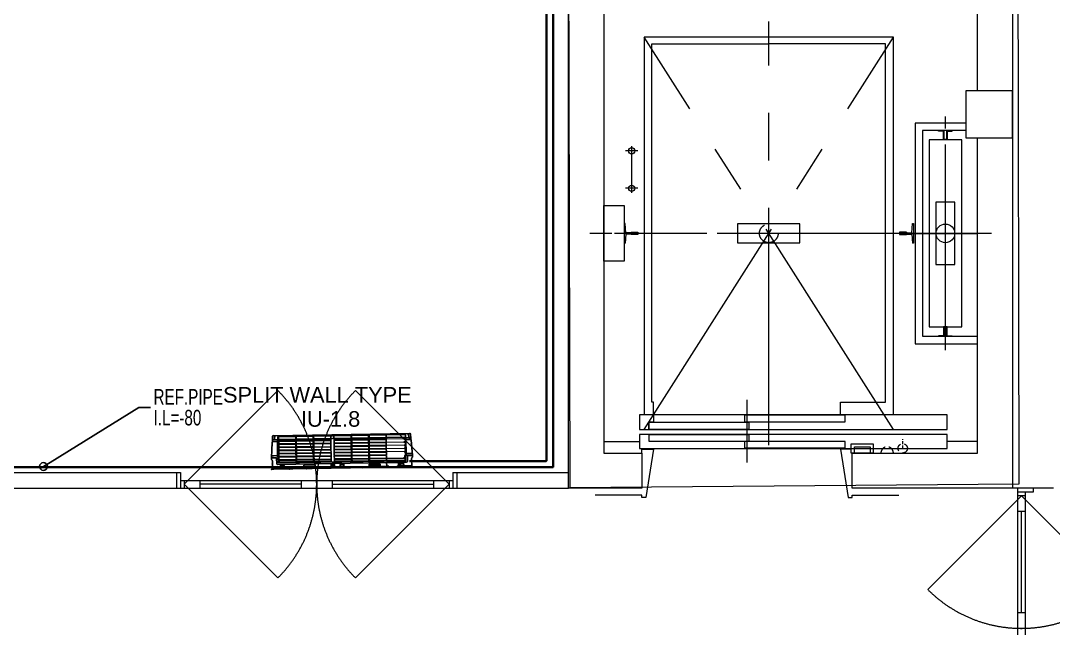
# Model space of a CAD drawing. Header units: millimetres. Extents: x -160614 to 59925, y -157025 to 0.
# Drawn here: x -103940 to -97309, y -104843 to -100942 of the extents above; entities that cross this region are included whole.
import ezdxf
from ezdxf import colors
from ezdxf.entities.mleader import LeaderData, LeaderLine
from ezdxf.math import Vec2, Vec3

# ---------------------------------------------------------------- set-up
doc = ezdxf.new("R2010")
doc.units = ezdxf.units.MM
doc.header["$LTSCALE"] = 8
for name, pattern in [('CENTERX2', [101.6, 63.5, -12.7, 12.7, -12.7]), ('DASHED', [19.05, 12.7, -6.35]), ('DASHED2', [9.525, 6.35, -3.175])]:
    doc.linetypes.add(name, pattern=pattern)
doc.layers.get('0').update_dxf_attribs({"color": 9, "lineweight": 5})
for name, color, linetype, lineweight in [('72_EGR_EQP_TAG', 9, 'Continuous', 5), ('Aluminum', 9, 'Continuous', 5), ('Axis', 9, 'CENTERX2', 5), ('C-HYDR-CTCH', 9, 'Continuous', 5), ('Cabin', 9, 'Continuous', 5), ('Notes', 9, 'Continuous', 5), ('Structure', 9, 'Continuous', 5), ('Tech', 9, 'DASHED2', 5), ('Walls', 9, 'Continuous', 5)]:
    doc.layers.add(name, color=color, linetype=linetype, lineweight=lineweight)
for name, color, linetype in [('A-Wall-cmu-patt', 9, 'Continuous'), ('DVM_INDOOR', 9, 'Continuous'), ('DVM_UNIT_BP', 9, 'Continuous'), ('DVM_UNIT_DP', 9, 'Continuous'), ('DVM_UNIT_LP', 9, 'Continuous'), ('M-TEXT-RP', 7, 'Continuous'), ('REF', 42, 'Continuous')]:
    doc.layers.add(name, color=color, linetype=linetype)
doc.layers.get('0').off()
doc.layers.get('0').freeze()
doc.styles.add('ARIAL', font='arial.ttf')
doc.styles.add('LEROY100', font='arial.ttf', dxfattribs={"width": 0.7})

# ---------------------------------------------------------------- blocks, each defined once
blk = doc.blocks.new('T127-1_B')
at = {"layer": 'Cabin'}
for p, q in [((44.5, 8), (44.5, 4)), ((44.5, 4), (78, 4)), ((78, 4), (82, 63.5)), ((44.5, -8), (44.5, -4)), ((44.5, -4), (78, -4)), ((78, -4), (82, -63.5))]:
    blk.add_line(p, q, dxfattribs=at)
at = {"layer": 'Cabin', "ltscale": 5}
for points in [[(44.5, 8), (0, 8), (0, -8), (44.5, -8)], [(82, 63.5), (89, 63.5), (89, -63.5), (82, -63.5)]]:
    blk.add_lwpolyline(points, dxfattribs=at)
blk = doc.blocks.new('T127-1_B__1680')
at = {"layer": 'Axis'}
blk.add_line((-990, 0), (990, 0), dxfattribs=at)
at = {"layer": 'Notes', "xscale": -1}
blk.add_blockref('T127-1_B', (-840, 0), dxfattribs=at)
at = {"layer": 'Notes'}
blk.add_blockref('T127-1_B', (840, 0), dxfattribs=at)
blk = doc.blocks.new('JIS5K')
at = {"layer": 'Cabin'}
for p, q in [((60.2, 8), (60.2, 11.2)), ((60.2, -8), (60.2, -11.2))]:
    blk.add_line(p, q, dxfattribs=at)
at = {"layer": 'Cabin', "ltscale": 5}
for points in [[(57, 11.2), (0, 11.2), (0, -11.2), (57, -11.2)], [(60.2, 8), (3.2, 8), (3.2, -8), (60.2, -8)], [(57, 11.2), (57, 43.5), (60.2, 43.5), (60.2, 11.2)], [(57, -11.2), (57, -43.5), (60.2, -43.5), (60.2, -11.2)]]:
    blk.add_lwpolyline(points, dxfattribs=at)
blk = doc.blocks.new('JIS5K__1200')
at = {"layer": 'Axis'}
blk.add_line((-750, 0), (750, 0), dxfattribs=at)
at = {"layer": 'Notes', "xscale": -1}
blk.add_blockref('JIS5K', (-600, 0), dxfattribs=at)
at = {"layer": 'Notes'}
blk.add_blockref('JIS5K', (600, 0), dxfattribs=at)
blk = doc.blocks.new('对重支撑1')
at = {"layer": 'Cabin'}
blk.add_lwpolyline([(1060, 178), (929, 178), (929, -178), (1060, -178)], close=True, dxfattribs=at).dxf.unprotected_set("ltscale", 0)
blk = doc.blocks.new('井道平面图轿厢1轿厢地坎')
at = {"layer": 'Axis', "ltscale": 0.864}
blk.add_lwpolyline([(0, 96), (0, -192)], dxfattribs=at)
at = {"layer": 'Cabin', "ltscale": 5}
for points in [[(690, 0), (690, -96), (-1285, -96), (-1285, 0)], [(15, -3), (15, -46), (-630, -46), (-630, -3)], [(630, -50), (630, -93), (-15, -93), (-15, -50)]]:
    blk.add_lwpolyline(points, close=True, dxfattribs=at)
at = {"layer": 'Cabin'}
for points in [[(600, 0), (600, -48)], [(600, -48), (633, -48)], [(633, -48), (633, -96)]]:
    blk.add_lwpolyline(points, dxfattribs=at)
blk = doc.blocks.new('层门地坎1')
at = {"layer": 'Axis', "ltscale": 0.81}
blk.add_lwpolyline([(0, 90), (0, -180)], dxfattribs=at)
at = {"layer": 'Cabin', "ltscale": 5}
for points in [[(690, 0), (690, -90), (-1285, -90), (-1285, 0)], [(15, -47), (15, -87), (-630, -87), (-630, -47)], [(630, -3), (630, -43), (-15, -43), (-15, -3)]]:
    blk.add_lwpolyline(points, close=True, dxfattribs=at)
blk = doc.blocks.new('A$C47696aed')
at = {"layer": 'C-HYDR-CTCH', "color": 4, "flags": 128}
blk.add_lwpolyline([(47917, 15580.9), (47924.5, 12156.1), (50810.8, 12180), (50803.3, 15604.8), (47917, 15580.9)], dxfattribs=at)
blk = doc.blocks.new('GF1')
at = {"layer": 'Aluminum', "color": 9, "linetype": 'DASHED', "ltscale": 300}
for p, q in [((-102889.4, -103917.6), (-102288.3, -103316.6)), ((-101189.4, -103917.6), (-101790.4, -103316.6)), ((-102889.4, -103917.6), (-102288.3, -104518.7)), ((-101189.4, -103917.6), (-101790.4, -104518.7)), ((-97514.4, -103992.6), (-98115.4, -104593.7)), ((-97514.4, -103992.6), (-96913.3, -104593.7))]:
    blk.add_line(p, q, dxfattribs=at)
at = {"layer": 'Aluminum', "color": 9}
for p, q in [((-102939.4, -103842.6), (-102914.4, -103842.6)), ((-102914.4, -103842.6), (-102914.4, -103942.6)), ((-102914.4, -103892.6), (-101164.4, -103892.6)), ((-102889.4, -103892.6), (-102889.4, -103942.6)), ((-102789.4, -103892.6), (-102789.4, -103942.6)), ((-102139.4, -103892.6), (-102139.4, -103942.6)), ((-102039.4, -103892.6), (-102039.4, -103942.6)), ((-101939.4, -103892.6), (-101939.4, -103942.6)), ((-101289.4, -103892.6), (-101289.4, -103942.6)), ((-101189.4, -103892.6), (-101189.4, -103942.6)), ((-101164.4, -103842.6), (-101164.4, -103942.6)), ((-101164.4, -103842.6), (-101139.4, -103842.6)), ((-102939.4, -103942.6), (-101139.4, -103942.6)), ((-102139.4, -103917.6), (-102789.4, -103917.6)), ((-101939.4, -103917.6), (-101289.4, -103917.6)), ((-97539.4, -103942.6), (-97539.4, -105742.6)), ((-97439.4, -103967.6), (-97539.4, -103967.6)), ((-97489.4, -103967.6), (-97489.4, -105717.6)), ((-97439.4, -103942.6), (-97439.4, -103967.6)), ((-97489.4, -103992.6), (-97539.4, -103992.6)), ((-97489.4, -104092.6), (-97539.4, -104092.6)), ((-97514.4, -104742.6), (-97514.4, -104092.6)), ((-97489.4, -104742.6), (-97539.4, -104742.6)), ((-97489.4, -104842.6), (-97539.4, -104842.6))]:
    blk.add_line(p, q, dxfattribs=at)
at = {"layer": 'Aluminum', "color": 9, "linetype": 'DASHED', "ltscale": 300}
for centre, start, end in [((-102889.4, -103917.6), 315, 45), ((-101189.4, -103917.6), 135, 225), ((-97514.4, -103992.6), 225, 315)]:
    blk.add_arc(centre, 850, start, end, dxfattribs=at)
at = {"layer": 'Axis', "color": 9}
blk.add_line((-98207.5, -102307.2, 0), (-97797.5, -102307.2, 0), dxfattribs=at)
at = {"layer": 'Axis', "color": 9, "ltscale": 3}
for points in [[(-99136.5, -103667.2), (-99136.5, -100947.2)], [(-98336.5, -103567.2), (-99936.5, -101047.2)], [(-99936.5, -103567.2), (-98336.5, -101047.2)], [(-97706.5, -102307.2), (-100286.5, -102307.2)]]:
    blk.add_lwpolyline(points, dxfattribs=at)
at = {"layer": 'Axis', "color": 9, "ltscale": 0.24}
for points in [[(-99976.5, -101777.2), (-100056.5, -101777.2)], [(-99976.5, -102017.2), (-100056.5, -102017.2)]]:
    blk.add_lwpolyline(points, dxfattribs=at)
at = {"layer": 'Axis', "color": 9, "ltscale": 0.9}
blk.add_lwpolyline([(-100016.5, -102047.2), (-100016.5, -101747.2)], dxfattribs=at)
at = {"layer": 'Axis', "color": 9, "ltscale": 1.5}
blk.add_lwpolyline([(-98886.5, -102307.2), (-99386.5, -102307.2)], dxfattribs=at)
at = {"layer": 'Cabin', "color": 9}
for points in [[(-98336.5, -101047.2), (-99936.5, -101047.2)], [(-99936.5, -101047.2), (-99936.5, -103471.2)], [(-98336.5, -101047.2), (-99936.5, -101047.2)], [(-99936.5, -101047.2), (-99936.5, -103471.2)], [(-98336.5, -103471.2), (-98336.5, -101047.2)], [(-98336.5, -103471.2), (-98336.5, -101047.2)], [(-99886.5, -103391.2), (-99886.5, -101091.2)], [(-99886.5, -101091.2), (-99136.5, -101091.2)], [(-98386.5, -101091.2), (-99136.5, -101091.2)], [(-98386.5, -103391.2), (-98386.5, -101091.2)], [(-98002.5, -102557.2), (-98002.5, -102057.2)], [(-99876.5, -103391.2), (-99886.5, -103391.2)], [(-99876.5, -103471.2), (-99876.5, -103391.2)], [(-98676.5, -103471.2), (-98676.5, -103391.2)], [(-98676.5, -103391.2), (-98386.5, -103391.2)], [(-99936.5, -103471.2), (-99966.5, -103471.2)], [(-99966.5, -103471.2), (-99966.5, -103567.2)], [(-99936.5, -103471.2), (-99966.5, -103471.2)], [(-99966.5, -103471.2), (-99966.5, -103567.2)], [(-97991.5, -103471.2), (-98336.5, -103471.2)], [(-97991.5, -103471.2), (-98336.5, -103471.2)], [(-97991.5, -103567.2), (-97991.5, -103471.2)], [(-97991.5, -103567.2), (-97991.5, -103471.2)], [(-99966.5, -103567.2), (-97991.5, -103567.2)], [(-99966.5, -103567.2), (-97991.5, -103567.2)], [(-100196.5, -103642.2), (-99966.5, -103642.2)], [(-97796.5, -103642.2), (-97991.5, -103642.2)]]:
    blk.add_lwpolyline(points, dxfattribs=at)
at = {"layer": 'Cabin', "color": 9, "ltscale": 5, "elevation": 0}
for points in [[(-97871.5, -101599), (-98196.5, -101599), (-98196.5, -103015.4), (-97796.5, -103015.4)], [(-97871.5, -101647), (-98148.5, -101647), (-98148.5, -102967.4), (-97796.5, -102967.4)]]:
    blk.add_lwpolyline(points, dxfattribs=at)
blk.add_lwpolyline([(-97897.5, -101707.2), (-98107.5, -101707.2), (-98107.5, -102907.2), (-97897.5, -102907.2)], close=True, dxfattribs=at)
at = {"layer": 'Cabin', "color": 9, "elevation": 0}
blk.add_lwpolyline([(-97941.5, -102107.2), (-98063.5, -102107.2), (-98063.5, -102507.2), (-97941.5, -102507.2)], close=True, dxfattribs=at)
at = {"layer": 'Cabin', "color": 9, "ltscale": 50, "elevation": 0}
blk.add_lwpolyline([(-99336.5, -102246.2), (-99336.5, -102368.2), (-98936.5, -102368.2), (-98936.5, -102246.2)], close=True, dxfattribs=at)
at = {"layer": 'Cabin', "color": 9, "elevation": 0}
for points in [[(-99951.5, -103718.2), (-99951.5, -103718.2), (-99951.5, -103693.2), (-99876.5, -103693.2), (-99926.5, -104003.2), (-99951.5, -104003.2), (-99951.5, -103988.2), (-100251.5, -103988.2)], [(-98606.5, -103693.2), (-98676.5, -103693.2), (-98626.5, -104003.2), (-98601.5, -104003.2), (-98601.5, -103988.2), (-98301.5, -103988.2)]]:
    blk.add_lwpolyline(points, dxfattribs=at)
at = {"layer": 'Cabin', "color": 9}
for centre, radius in [((-100016.5, -101777.2, 0), 20), ((-100016.5, -102017.2, 0), 20), ((-98002.5, -102307.2, 0), 60)]:
    blk.add_circle(centre, radius, dxfattribs=at)
at = {"layer": 'Structure', "color": 9}
for points in [[(-97796.5, -101393.2), (-97796.5, -100718.2), (-100196.5, -100718.2), (-100196.5, -103718.2), (-99951.5, -103718.2), (-99951.5, -103943.2), (-100421.5, -103943.2), (-100421.5, -100493.2), (-97571.5, -100493.2), (-97571.5, -103943.2), (-98601.5, -103943.2)], [(-98601.5, -103943.2), (-98601.5, -103718.2), (-97796.5, -103718.2), (-97796.5, -101693.2)]]:
    blk.add_lwpolyline(points, dxfattribs=at)
at = {"layer": 'Structure', "color": 9, "elevation": 0}
blk.add_lwpolyline([(-97871.5, -101693.2), (-97571.5, -101693.2), (-97571.5, -101393.2), (-97871.5, -101393.2)], close=True, dxfattribs=at)
at = {"layer": 'Tech', "color": 9, "ltscale": 0.36}
blk.add_lwpolyline([(-98276.5, -103687.2), (-98276.5, -103627.2)], dxfattribs=at)
at = {"layer": 'Tech', "color": 9, "ltscale": 9, "elevation": 0}
for points in [[(-98606.5, -103658.2), (-98466.5, -103658.2), (-98466.5, -103718.2), (-98606.5, -103718.2)], [(-98586.5, -103678.2), (-98486.5, -103678.2), (-98486.5, -103718.2), (-98586.5, -103718.2)]]:
    blk.add_lwpolyline(points, close=True, dxfattribs=at)
at = {"layer": 'Tech', "color": 9, "ltscale": 0.48}
blk.add_lwpolyline([(-98416.5, -103717.2), (-98336.5, -103717.2)], dxfattribs=at)
at = {"layer": 'Tech', "color": 9, "ltscale": 5}
blk.add_circle((-99136.5, -102307.2, 0), 60, dxfattribs=at)
at = {"layer": 'Tech', "color": 9}
blk.add_circle((-98276.5, -103687.2, 0), 30, dxfattribs=at)
blk.add_arc((-98376.5, -103717.2, 0), 40, 0, 180, dxfattribs=at)
at = {"layer": 'Walls', "color": 9}
for p, q in [((-109179.4, -103842.6), (-102939.4, -103842.6)), ((-102939.4, -103842.6), (-102939.4, -103942.6)), ((-101139.4, -103842.6), (-100421.5, -103842.6, 0)), ((-101139.4, -103842.6), (-101139.4, -103942.6)), ((-128624.4, -103942.6), (-102939.4, -103942.6)), ((-101139.4, -103942.6), (-100421.5, -103942.6, 0)), ((-97309.4, -103942.6), (-97571.5, -103942.6, 0))]:
    blk.add_line(p, q, dxfattribs=at)
at = {"layer": 'Notes', "color": 9, "xscale": -1, "rotation": 270.0000015352345}
blk.add_blockref('JIS5K__1200', (-98002.5, -102307.2, 0), dxfattribs=at)
at = {"layer": 'Notes', "color": 9, "yscale": -1, "rotation": 180}
for name in ['对重支撑1', 'T127-1_B__1680']:
    blk.add_blockref(name, (-99136.5, -102307.2, 0), dxfattribs=at)
at = {"layer": 'Notes', "color": 9, "xscale": -1}
for name, p in [('井道平面图轿厢1轿厢地坎', (-99276.5, -103471.2, 0)), ('层门地坎1', (-99276.5, -103597.2, 0))]:
    blk.add_blockref(name, p, dxfattribs=at)
at = {"layer": 'Structure', "color": 9}
blk.add_blockref('A$C47696aed', (-148338.7, -116094.9, 0), dxfattribs=at)
blk = doc.blocks.new('mmmm')
at = {"layer": 'DVM_INDOOR', "color": 0}
for p, q in [((118.9199, -9.2661), (118.9184, -9.2661)), ((118.9184, -9.2661), (118.9184, -9.938)), ((118.9199, -9.2661), (118.9254, -9.266)), ((118.9258, -9.2739), (118.9256, -9.2679)), ((118.9258, -9.2739), (118.9258, -9.6742)), ((118.9464, -9.9264), (118.9464, -9.2895)), ((118.9527, -9.283), (118.9809, -9.2825)), ((118.9554, -9.2944), (118.9554, -10.0365)), ((118.9564, -9.2934), (118.9844, -9.2931)), ((118.9589, -9.3963), (118.9589, -9.2975)), ((118.9596, -9.2968), (118.9695, -9.2969)), ((118.9698, -9.2975), (118.9701, -9.3962)), ((118.9724, -9.3963), (118.9724, -9.2975)), ((118.9731, -9.2968), (118.9889, -9.2969)), ((118.976, -9.253), (118.9859, -9.2529)), ((118.9859, -9.2529), (118.9859, -9.2549)), ((118.9859, -9.2549), (118.9879, -9.2548)), ((118.9859, -9.2775), (118.9859, -9.2549)), ((118.9859, -9.2648), (118.9879, -9.2648)), ((118.9879, -9.2529), (119.0741, -9.259)), ((118.9879, -9.2548), (118.9879, -9.2529)), ((118.9879, -9.2548), (118.9879, -9.2648)), ((118.9879, -9.2891), (119.09, -9.2892)), ((118.9892, -9.2891), (118.9895, -9.3961)), ((118.9893, -9.2923), (118.9925, -9.2923)), ((118.9919, -9.3963), (118.9919, -9.2975)), ((119.0073, -9.2923), (118.9924, -9.2923)), ((118.9926, -9.2968), (119.0073, -9.2969)), ((118.9979, -9.2891), (118.9979, -9.2551)), ((119.0077, -9.2975), (119.008, -9.3961)), ((119.008, -9.293), (119.0079, -9.2969)), ((119.0083, -9.301), (119.0098, -9.301)), ((119.0102, -9.293), (119.0102, -9.2961)), ((119.0102, -9.3963), (119.0102, -9.2975)), ((119.0255, -9.2923), (119.0107, -9.2923)), ((119.0109, -9.2968), (119.0256, -9.2969)), ((119.026, -9.2975), (119.0263, -9.3962)), ((119.0262, -9.293), (119.0262, -9.2969)), ((119.0265, -9.301), (119.0284, -9.301)), ((119.0287, -9.3963), (119.0287, -9.2975)), ((119.0288, -9.293), (119.0288, -9.2961)), ((119.0293, -9.2969), (119.0439, -9.2969)), ((119.044, -9.2923), (119.0294, -9.2923)), ((119.0445, -9.2975), (119.0446, -9.3962)), ((119.0446, -9.293), (119.0446, -9.2969)), ((119.045, -9.301), (119.0465, -9.301)), ((119.0469, -9.293), (119.0469, -9.2961)), ((119.047, -9.3963), (119.0471, -9.2971)), ((119.0624, -9.2923), (119.0474, -9.2923)), ((119.0476, -9.2968), (119.0621, -9.2968)), ((119.0628, -9.2975), (119.063, -9.3963)), ((119.0631, -9.293), (119.0631, -9.2969)), ((119.0634, -9.301), (119.065, -9.301)), ((119.0653, -9.293), (119.0653, -9.2961)), ((119.0657, -9.2975), (119.0654, -9.3962)), ((119.066, -9.2968), (119.0808, -9.2969)), ((119.0807, -9.2923), (119.0661, -9.2923)), ((119.0795, -9.289), (119.0797, -9.2602)), ((119.0813, -9.3962), (119.0814, -9.2973)), ((119.0814, -9.293), (119.0814, -9.2969)), ((119.0817, -9.301), (119.0833, -9.301)), ((119.0836, -9.2975), (119.0834, -9.2993)), ((119.0838, -9.293), (119.0895, -9.293)), ((119.0838, -9.2961), (119.0838, -9.293)), ((119.0838, -9.2971), (119.0838, -9.2961)), ((119.0895, -9.2961), (119.0838, -9.2961)), ((119.0838, -9.3963), (119.0839, -9.297)), ((119.0843, -9.2968), (119.0886, -9.2968)), ((119.0894, -9.2975), (119.0894, -9.2892)), ((119.0894, -9.2975), (119.0895, -9.3962)), ((119.09, -9.2892), (119.0901, -9.2615)), ((119.0925, -9.2969), (119.1069, -9.2969)), ((119.1145, -9.2751), (119.1107, -9.2751)), ((119.115, -10.0634), (119.1149, -9.2675)), ((118.9589, -9.4983), (118.9589, -9.4003)), ((118.9596, -9.3969), (118.9694, -9.3969)), ((118.9694, -9.3998), (118.9596, -9.3998)), ((118.9701, -9.4005), (118.9701, -9.4982)), ((118.9724, -9.4005), (118.9724, -9.4982)), ((118.9731, -9.3969), (118.9888, -9.3968)), ((118.9888, -9.3997), (118.9731, -9.3998)), ((118.9895, -9.4003), (118.9895, -9.4982)), ((118.9919, -9.4005), (118.9919, -9.4982)), ((118.9926, -9.3969), (119.0073, -9.3968)), ((119.0073, -9.3997), (118.9926, -9.3998)), ((119.008, -9.4003), (119.008, -9.4982)), ((119.0102, -9.4005), (119.0103, -9.4982)), ((119.0109, -9.3969), (119.0256, -9.3968)), ((119.0256, -9.3997), (119.0109, -9.3998)), ((119.0263, -9.4003), (119.0263, -9.4982)), ((119.0287, -9.4005), (119.0287, -9.4982)), ((119.0294, -9.3969), (119.0439, -9.3968)), ((119.0439, -9.3997), (119.0294, -9.3998)), ((119.0446, -9.4983), (119.0446, -9.4003)), ((119.047, -9.4982), (119.047, -9.4005)), ((119.0477, -9.3969), (119.0623, -9.3969)), ((119.0623, -9.3998), (119.0477, -9.3998)), ((119.063, -9.4984), (119.063, -9.4004)), ((119.0654, -9.4005), (119.0654, -9.4982)), ((119.0661, -9.3969), (119.0807, -9.3968)), ((119.0807, -9.3997), (119.0661, -9.3998)), ((119.0814, -9.4003), (119.0813, -9.4983)), ((119.0837, -9.4982), (119.0838, -9.4005)), ((119.0845, -9.3969), (119.0888, -9.3969)), ((119.0888, -9.3998), (119.0845, -9.3998)), ((119.0895, -9.4004), (119.0894, -9.4983)), ((119.093, -9.3969), (119.1074, -9.3968)), ((119.1074, -9.3997), (119.093, -9.3998)), ((118.9589, -9.6014), (118.9589, -9.5025)), ((118.9596, -9.4989), (118.9694, -9.4989)), ((118.9694, -9.5018), (118.9596, -9.5018)), ((118.9701, -9.5025), (118.9701, -9.6015)), ((118.9724, -9.5025), (118.9724, -9.6014)), ((118.9731, -9.4989), (118.9888, -9.4988)), ((118.9888, -9.5017), (118.9731, -9.5018)), ((118.9895, -9.5023), (118.9896, -9.6014)), ((118.9919, -9.5025), (118.9919, -9.6014)), ((118.9926, -9.4989), (119.0073, -9.4988)), ((119.0073, -9.5017), (118.9926, -9.5018)), ((119.008, -9.5023), (119.008, -9.6014)), ((119.0102, -9.5025), (119.0103, -9.6014)), ((119.0109, -9.4989), (119.0256, -9.4988)), ((119.0256, -9.5017), (119.0109, -9.5018)), ((119.0263, -9.5023), (119.0262, -9.6014)), ((119.0287, -9.5025), (119.0288, -9.6014)), ((119.0294, -9.4989), (119.0439, -9.4988)), ((119.0439, -9.5017), (119.0294, -9.5018)), ((119.0447, -9.6014), (119.0446, -9.5023)), ((119.0477, -9.4989), (119.0623, -9.4989)), ((119.0622, -9.5017), (119.0478, -9.5018)), ((119.0629, -9.5023), (119.0629, -9.6013)), ((119.0654, -9.6014), (119.0654, -9.5025)), ((119.0661, -9.4989), (119.0806, -9.4989)), ((119.0806, -9.5017), (119.0661, -9.5018)), ((119.0813, -9.5023), (119.0813, -9.6015)), ((119.0837, -9.5024), (119.0838, -9.6015)), ((119.0844, -9.4988), (119.0887, -9.4988)), ((119.0887, -9.5017), (119.0844, -9.5017)), ((119.0894, -9.5023), (119.0894, -9.6013)), ((119.093, -9.4989), (119.1074, -9.4988)), ((119.1077, -9.5019), (119.093, -9.5018)), ((118.9596, -9.602), (118.9694, -9.602)), ((118.9731, -9.6021), (118.9888, -9.602)), ((118.9926, -9.6021), (119.0073, -9.602)), ((119.011, -9.602), (119.0255, -9.602)), ((119.0295, -9.6021), (119.044, -9.602)), ((119.0478, -9.6021), (119.0623, -9.6021)), ((119.0661, -9.6021), (119.0807, -9.602)), ((119.0845, -9.6021), (119.0887, -9.6021)), ((119.0929, -9.6023), (119.1074, -9.6022)), ((118.9589, -9.6214), (118.9589, -9.7204)), ((118.9596, -9.6208), (118.9694, -9.6208)), ((118.9701, -9.7204), (118.9701, -9.6214)), ((118.9701, -9.7204), (118.9701, -9.6214)), ((118.9724, -9.7204), (118.9724, -9.6215)), ((118.9731, -9.6208), (118.9888, -9.6208)), ((118.9895, -9.7206), (118.9896, -9.6215)), ((118.9919, -9.7204), (118.9919, -9.6215)), ((118.9926, -9.6208), (119.0073, -9.6209)), ((119.008, -9.7205), (119.008, -9.6214)), ((119.0102, -9.7204), (119.0103, -9.6215)), ((119.011, -9.6208), (119.0255, -9.6209)), ((119.0263, -9.7205), (119.0262, -9.6215)), ((119.0288, -9.6214), (119.0287, -9.7204)), ((119.0295, -9.6208), (119.044, -9.6208)), ((119.0447, -9.6214), (119.0446, -9.7205)), ((119.0478, -9.6207), (119.0623, -9.6208)), ((119.0629, -9.7205), (119.0629, -9.6215)), ((119.0654, -9.6214), (119.0654, -9.7203)), ((119.0661, -9.6208), (119.0807, -9.6208)), ((119.0813, -9.7205), (119.0813, -9.6214)), ((119.0837, -9.7204), (119.0838, -9.6214)), ((119.0845, -9.6208), (119.0887, -9.6208)), ((119.0894, -9.7205), (119.0894, -9.6215)), ((119.0929, -9.6206), (119.1074, -9.6206)), ((118.9258, -9.8224), (118.9258, -9.6742)), ((118.9589, -9.7246), (118.9589, -9.8225)), ((118.9694, -9.7211), (118.9596, -9.7211)), ((118.9596, -9.7239), (118.9694, -9.7239)), ((118.9701, -9.8224), (118.9701, -9.7246)), ((118.9701, -9.8224), (118.9701, -9.7246)), ((118.9724, -9.8224), (118.9724, -9.7246)), ((118.9888, -9.7211), (118.9731, -9.7211)), ((118.9731, -9.7239), (118.9888, -9.724)), ((118.9895, -9.8226), (118.9895, -9.7247)), ((118.9919, -9.8224), (118.9919, -9.7246)), ((119.0073, -9.7211), (118.9926, -9.7211)), ((118.9926, -9.7239), (119.0073, -9.724)), ((119.008, -9.8225), (119.008, -9.7246)), ((119.0102, -9.8224), (119.0103, -9.7246)), ((119.0256, -9.7211), (119.0109, -9.7211)), ((119.0109, -9.7239), (119.0256, -9.724)), ((119.0263, -9.8225), (119.0263, -9.7246)), ((119.0287, -9.7246), (119.0287, -9.8224)), ((119.0439, -9.7211), (119.0294, -9.7211)), ((119.0294, -9.7239), (119.0439, -9.724)), ((119.0446, -9.7245), (119.0446, -9.8225)), ((119.047, -9.7246), (119.047, -9.8224)), ((119.0477, -9.7239), (119.0623, -9.7239)), ((119.0622, -9.7211), (119.0478, -9.7211)), ((119.063, -9.7245), (119.063, -9.8224)), ((119.0654, -9.8224), (119.0654, -9.7246)), ((119.0806, -9.7211), (119.0661, -9.721)), ((119.0661, -9.7239), (119.0806, -9.724)), ((119.0814, -9.8225), (119.0813, -9.7245)), ((119.0837, -9.7246), (119.0838, -9.8224)), ((119.0887, -9.7211), (119.0844, -9.7211)), ((119.0844, -9.724), (119.0887, -9.724)), ((119.0895, -9.8224), (119.0894, -9.7246)), ((119.1077, -9.721), (119.093, -9.7211)), ((119.093, -9.7239), (119.1074, -9.724)), ((118.9184, -9.7858), (118.9184, -9.9307)), ((118.9258, -9.8224), (118.9258, -9.9264)), ((118.9589, -9.8266), (118.9589, -9.9253)), ((118.9694, -9.8231), (118.9596, -9.8231)), ((118.9596, -9.8259), (118.9694, -9.8259)), ((118.9698, -9.9253), (118.9701, -9.8266)), ((118.9698, -9.9253), (118.9701, -9.8266)), ((118.9724, -9.8266), (118.9724, -9.9253)), ((118.9888, -9.8231), (118.9731, -9.8231)), ((118.9731, -9.8259), (118.9888, -9.826)), ((118.9893, -9.9251), (118.9895, -9.8267)), ((118.9919, -9.8266), (118.992, -9.9251)), ((119.0073, -9.8231), (118.9926, -9.8231)), ((118.9926, -9.8259), (119.0073, -9.826)), ((119.0078, -9.9252), (119.008, -9.8267)), ((119.0102, -9.8266), (119.0104, -9.9251)), ((119.0256, -9.8231), (119.0109, -9.8231)), ((119.0109, -9.8259), (119.0256, -9.826)), ((119.026, -9.9251), (119.0263, -9.8266)), ((119.0287, -9.8266), (119.0288, -9.9251)), ((119.0439, -9.8232), (119.0294, -9.8231)), ((119.0294, -9.8259), (119.0439, -9.826)), ((119.0445, -9.9251), (119.0446, -9.8266)), ((119.047, -9.8266), (119.0472, -9.9251)), ((119.0623, -9.823), (119.0477, -9.8231)), ((119.0477, -9.8259), (119.0623, -9.8259)), ((119.0628, -9.9252), (119.063, -9.8266)), ((119.0657, -9.9253), (119.0654, -9.8266)), ((119.0807, -9.8232), (119.0661, -9.8231)), ((119.0661, -9.8259), (119.0807, -9.8261)), ((119.0812, -9.9251), (119.0813, -9.8266)), ((119.0839, -9.9251), (119.0838, -9.8265)), ((119.0888, -9.8231), (119.0845, -9.8231)), ((119.0845, -9.8259), (119.0888, -9.826)), ((119.0894, -9.9252), (119.0895, -9.8266)), ((119.1074, -9.8232), (119.093, -9.8231)), ((119.093, -9.8259), (119.1074, -9.826)), ((118.9184, -9.938), (118.9209, -9.9396)), ((118.9199, -9.9389), (118.9199, -10.0614)), ((118.9209, -9.9394), (118.9256, -9.9393)), ((118.9209, -9.9394), (118.9209, -9.9899)), ((118.9256, -9.9393), (118.9256, -9.9264)), ((118.9256, -9.9264), (118.9464, -9.9264)), ((118.9464, -9.9955), (118.9464, -9.9264)), ((118.9589, -10.0333), (118.9589, -9.9253)), ((118.9589, -9.9267), (118.9702, -9.9267)), ((118.9596, -9.926), (118.9695, -9.9259)), ((118.9702, -9.9267), (118.9702, -10.0334)), ((118.9731, -9.9262), (118.9886, -9.9258)), ((118.9927, -9.9258), (119.0075, -9.9258)), ((119.0111, -9.9258), (119.0253, -9.9258)), ((119.0296, -9.9258), (119.0437, -9.9258)), ((119.0478, -9.9258), (119.0621, -9.9258)), ((119.0664, -9.9258), (119.0805, -9.926)), ((119.0846, -9.9258), (119.0887, -9.9258)), ((119.0925, -9.9259), (119.1069, -9.9259)), ((118.9209, -9.9899), (118.9256, -9.99)), ((118.9256, -9.99), (118.9256, -9.9954)), ((118.9256, -9.9954), (118.9464, -9.9955)), ((118.9258, -10.0638), (118.9258, -9.9954)), ((118.9464, -9.9955), (118.9464, -10.0413)), ((118.9702, -10.0341), (118.9701, -10.0295)), ((118.9705, -10.0254), (118.9722, -10.0254)), ((119.0083, -10.0297), (119.0098, -10.0297)), ((119.0265, -10.0297), (119.0284, -10.0297)), ((119.045, -10.0297), (119.0465, -10.0297)), ((119.0634, -10.0297), (119.065, -10.0297)), ((119.0817, -10.0297), (119.0833, -10.0297)), ((118.9184, -10.0667), (118.9184, -10.0642)), ((118.9209, -10.0704), (118.9192, -10.0688)), ((118.9212, -10.0704), (118.9212, -10.0729)), ((118.9527, -10.0478), (118.9809, -10.0483)), ((118.9564, -10.0375), (118.9844, -10.0377)), ((118.9596, -10.034), (118.9695, -10.0341)), ((118.9695, -10.0341), (118.9731, -10.0341)), ((118.9724, -10.0341), (118.9724, -10.0303)), ((118.9731, -10.0341), (118.9844, -10.0342)), ((118.976, -10.0778), (118.9859, -10.0779)), ((118.9859, -10.0533), (118.9859, -10.0765)), ((118.9859, -10.076), (118.9879, -10.076)), ((118.9859, -10.0779), (118.9859, -10.076)), ((118.9879, -10.0418), (119.09, -10.0416)), ((118.9879, -10.0533), (118.9879, -10.0418)), ((118.9879, -10.076), (118.9879, -10.0533)), ((118.9879, -10.0779), (119.0741, -10.0719)), ((118.9879, -10.076), (118.9879, -10.0779)), ((118.9893, -10.0384), (118.9925, -10.0384)), ((119.0073, -10.0384), (118.9924, -10.0384)), ((118.9979, -10.0418), (118.9979, -10.0758)), ((119.0073, -10.0385), (119.0109, -10.0385)), ((119.008, -10.0377), (119.0079, -10.0339)), ((119.0102, -10.0377), (119.0102, -10.0347)), ((119.0255, -10.0384), (119.0107, -10.0384)), ((119.0262, -10.0377), (119.0262, -10.0339)), ((119.0288, -10.0377), (119.0288, -10.0347)), ((119.044, -10.0384), (119.0294, -10.0384)), ((119.0446, -10.0377), (119.0446, -10.0339)), ((119.0469, -10.0377), (119.0469, -10.0347)), ((119.0624, -10.0384), (119.0474, -10.0384)), ((119.0631, -10.0377), (119.0631, -10.0339)), ((119.0653, -10.0377), (119.0653, -10.0347)), ((119.0807, -10.0384), (119.0661, -10.0384)), ((119.0795, -10.0418), (119.0795, -10.0667)), ((119.0795, -10.0626), (119.0896, -10.062)), ((119.0795, -10.0667), (119.0797, -10.0707)), ((119.0814, -10.0377), (119.0814, -10.0339)), ((119.0836, -10.0377), (119.0836, -10.0347)), ((119.0896, -10.062), (119.09, -10.0596)), ((119.09, -10.0416), (119.09, -10.0596)), ((119.09, -10.0596), (119.0972, -10.0587)), ((119.1107, -10.0558), (119.1145, -10.0557))]:
    blk.add_line(p, q, dxfattribs=at)
at = {"layer": 'DVM_INDOOR', "color": 0, "lineweight": 0}
for p, q in [((119.0091, -10.0297), (119.0091, -9.9253)), ((119.0275, -10.0297), (119.0275, -9.9253)), ((119.0458, -10.0297), (119.0458, -9.9253)), ((119.0642, -10.0297), (119.0642, -9.9253)), ((119.0825, -10.0297), (119.0825, -9.9253))]:
    blk.add_line(p, q, dxfattribs=at)
at = {"layer": 'DVM_INDOOR', "color": 0}
for points in [[(118.9199, -9.2661), (118.9199, -9.2579), (118.9672, -9.2579, 0.126177), (118.972, -9.2567, 0.12288), (118.9756, -9.2534, -0.148162), (118.976, -9.253, 0.963175)], [(119.0922, -9.2933), (119.0922, -10.0375, 0.416565), (119.0933, -10.0386), (119.107, -10.0386, 0.414175), (119.1081, -10.0375), (119.1081, -9.2933, 0.414221), (119.107, -9.2923), (119.0933, -9.2923, 0.410074), (119.0922, -9.2933, 0.410074)], [(118.9301, -9.3246), (118.9301, -9.3064, -0.402614), (118.9312, -9.3052), (118.9397, -9.3052, -0.444927), (118.9409, -9.3064), (118.9409, -9.3246, -0.414234), (118.9397, -9.3257), (118.9312, -9.3257, -0.442551), (118.9301, -9.3246)], [(118.9301, -9.6205), (118.9301, -9.6023, -0.402614), (118.9312, -9.6012), (118.9397, -9.6012, -0.444927), (118.9409, -9.6023), (118.9409, -9.6205, -0.414234), (118.9397, -9.6217), (118.9312, -9.6217, -0.442551), (118.9301, -9.6205)], [(118.9299, -9.6744), (118.9299, -9.6565, -0.414214), (118.9314, -9.6549), (118.9393, -9.6549, -0.414209), (118.9409, -9.6565), (118.9409, -9.6744, -0.414214), (118.9393, -9.6759), (118.9314, -9.6759, -0.414219), (118.9299, -9.6744, 0.000008)], [(118.9303, -10.0245), (118.9303, -10.0063, -0.402614), (118.9314, -10.0052), (118.9399, -10.0052, -0.444927), (118.9411, -10.0063), (118.9411, -10.0245, -0.414234), (118.9399, -10.0257), (118.9314, -10.0257, -0.442551), (118.9303, -10.0245)], [(118.9199, -10.0694), (118.9199, -10.0729), (118.9672, -10.0729, -0.126177), (118.972, -10.0741, -0.12288), (118.9756, -10.0775, 0.141469), (118.976, -10.0778)]]:
    blk.add_lwpolyline(points, format="xyb", dxfattribs=at)
for points in [[(118.9394, -9.4424), (118.9279, -9.4424), (118.9279, -9.5084), (118.9394, -9.5084), (118.9394, -9.4424)], [(118.9294, -9.8234), (118.9384, -9.8234), (118.9384, -9.8875), (118.9288, -9.8875), (118.9288, -9.8234), (118.9294, -9.8234)]]:
    blk.add_lwpolyline(points, dxfattribs=at)
for centre, radius, start, end in [((118.9205, -9.2649), 0.00455, 45.59205, 97.46145), ((118.9171, -9.2669), 0.00836, 6.85633, 39.80321), ((118.9129, -9.2679), 0.0127, 359.96927, 8.99066), ((118.9529, -9.2895), 0.0065, 91, 180), ((118.9564, -9.2944), 0.001, 90.49827, 180.00009), ((118.9596, -9.2975), 0.00069, 89.15047, 180.34971), ((118.9691, -9.2976), 0.00071, 0.77833, 60.09159), ((118.9731, -9.2975), 0.00069, 89.15047, 180.34971), ((118.9809, -9.2775), 0.005, 270.99969, 0.00031), ((118.9843, -9.2916), 0.00153, 270.93614, 8.40752), ((118.9879, -9.2911), 0.00202, 90.26104, 186.51272), ((118.9885, -9.2975), 0.00071, 0.77833, 60.09159), ((118.9926, -9.2975), 0.00069, 89.15047, 180.34971), ((119.0073, -9.293), 0.00069, 359.1823, 89.62773), ((119.007, -9.2975), 0.00071, 0.77833, 60.09159), ((119.0427, -9.2948), 0.0348, 183.3813, 187.21014), ((119.005, -9.3001), 0.0033, 358.4879, 15.94364), ((119.0335, -9.3), 0.0253, 180.29323, 182.23602), ((119.0203, -9.3008), 0.0105, 171.69698, 181.07173), ((118.9994, -9.2969), 0.0108, 347.00403, 4.18984), ((119.0109, -9.293), 0.000701, 103.05285, 180.04383), ((119.0109, -9.2975), 0.00069, 89.15047, 180.34971), ((119.0255, -9.293), 0.00069, 359.1823, 89.62773), ((119.0253, -9.2975), 0.00071, 0.77833, 60.09159), ((119.0252, -9.2975), 0.00071, 0.77833, 60.09159), ((119.061, -9.2948), 0.0348, 183.3813, 187.21014), ((119.0232, -9.3001), 0.0033, 358.4879, 15.94364), ((119.0518, -9.3), 0.0253, 180.29323, 182.23602), ((119.0389, -9.3008), 0.0105, 171.69698, 181.07173), ((119.018, -9.2969), 0.0108, 347.00403, 4.18984), ((119.0295, -9.293), 0.000701, 103.05285, 180.04383), ((119.0295, -9.2975), 0.00069, 89.15047, 180.34971), ((119.0439, -9.2975), 0.000596, 357.85071, 94.90455), ((119.0439, -9.293), 0.00069, 359.1823, 89.62773), ((119.0794, -9.2948), 0.0348, 183.3813, 187.21014), ((119.0417, -9.3001), 0.0033, 358.4879, 15.94364), ((119.0702, -9.3), 0.0253, 180.29323, 182.23602), ((119.057, -9.3008), 0.0105, 171.69698, 181.07173), ((119.0361, -9.2969), 0.0108, 347.00403, 4.18984), ((119.0476, -9.293), 0.000701, 103.05285, 180.04383), ((119.0476, -9.2975), 0.00069, 89.15047, 180.34971), ((119.0621, -9.2975), 0.000694, 359.46492, 88.84589), ((119.0624, -9.2975), 0.000596, 357.85071, 94.90455), ((119.0624, -9.293), 0.00069, 359.1823, 89.62773), ((119.0978, -9.2948), 0.0348, 183.3813, 187.21014), ((119.0601, -9.3001), 0.0033, 358.4879, 15.94364), ((119.0887, -9.3), 0.0253, 180.29323, 182.23602), ((119.0754, -9.3008), 0.0105, 171.69698, 181.07173), ((119.0546, -9.2969), 0.0108, 347.00403, 4.18984), ((119.066, -9.293), 0.000701, 103.05285, 180.04383), ((119.066, -9.2975), 0.00069, 89.15047, 180.34971), ((119.0663, -9.2975), 0.000621, 79.57051, 188.1736), ((119.0737, -9.2806), 0.0216, 73.70893, 88.93149), ((119.168, -8.14), 1.1233, 265.49252, 266.26385), ((119.0807, -9.293), 0.00069, 359.1823, 89.62773), ((119.0808, -9.2975), 0.000596, 357.85071, 94.90455), ((119.1161, -9.2948), 0.0348, 183.3813, 187.21014), ((119.0784, -9.3001), 0.0033, 358.4879, 15.94364), ((119.107, -9.3), 0.0253, 180.29323, 182.23602), ((119.0937, -9.3008), 0.0105, 171.69698, 181.07173), ((119.0843, -9.2975), 0.00069, 89.15047, 180.34971), ((119.0887, -9.2975), 0.000669, 356.35497, 100.69801), ((119.0697, -9.4707), 0.2004, 82.09669, 84.29132), ((119.0926, -9.2973), 0.000346, 93.42677, 172.51743), ((119.082, -9.5193), 0.2587, 83.90883, 87.14813), ((119.0894, -9.3405), 0.0688, 71.97852, 83.50485), ((119.107, -9.2978), 0.000875, 349.63478, 100.43256), ((119.1094, -9.2677), 0.00561, 2.23626, 89.26825), ((118.9596, -9.3962), 0.0007, 185.57522, 270.01753), ((118.9596, -9.4005), 0.0007, 89.96158, 179.95651), ((118.9694, -9.3962), 0.000701, 270.44706, 350.09932), ((118.9694, -9.4005), 0.0007, 5.67715, 86.55182), ((118.9731, -9.3962), 0.0007, 185.57522, 270.01753), ((118.9731, -9.4005), 0.0007, 89.96158, 179.95651), ((118.9888, -9.3961), 0.000701, 270.44706, 350.09932), ((118.9888, -9.4004), 0.0007, 5.67715, 86.55182), ((118.9926, -9.3962), 0.0007, 185.57522, 270.01753), ((118.9926, -9.4005), 0.0007, 89.96158, 179.95651), ((119.0073, -9.3961), 0.000701, 270.44706, 350.09932), ((119.0073, -9.4004), 0.0007, 5.67715, 86.55182), ((119.0109, -9.3962), 0.0007, 185.57522, 270.01753), ((119.0109, -9.4005), 0.0007, 89.96158, 179.95651), ((119.0256, -9.3961), 0.000701, 270.44706, 350.09932), ((119.0256, -9.4004), 0.0007, 5.67715, 86.55182), ((119.0294, -9.3962), 0.0007, 185.57522, 270.01753), ((119.0294, -9.4005), 0.0007, 89.96158, 179.95651), ((119.0439, -9.3961), 0.000701, 270.44706, 350.09932), ((119.0439, -9.4004), 0.0007, 5.67715, 86.55182), ((119.0477, -9.3962), 0.0007, 185.57522, 270.01753), ((119.0477, -9.4005), 0.0007, 89.96158, 179.95651), ((119.0623, -9.3962), 0.000702, 270.45961, 355.78004), ((119.0623, -9.4005), 0.0007, 5.67715, 86.55182), ((119.0661, -9.3962), 0.0007, 185.57522, 270.01753), ((119.0661, -9.4005), 0.0007, 89.96158, 179.95651), ((119.0807, -9.3961), 0.000701, 270.44706, 350.09932), ((119.0807, -9.4004), 0.0007, 5.67715, 86.55182), ((119.0845, -9.3962), 0.0007, 185.57522, 270.01753), ((119.0845, -9.4005), 0.0007, 89.96158, 179.95651), ((119.0888, -9.3962), 0.000701, 270.44706, 350.09932), ((119.0888, -9.4005), 0.0007, 5.67715, 86.55182), ((119.093, -9.3961), 0.000782, 194.29912, 276.11258), ((119.0929, -9.4005), 0.0007, 78.96002, 187.62736), ((119.1074, -9.3961), 0.000701, 270.44706, 350.09932), ((119.1074, -9.4004), 0.0007, 5.67715, 86.55182), ((118.9596, -9.4982), 0.0007, 185.57522, 270.01753), ((118.9596, -9.5025), 0.0007, 89.96158, 179.95651), ((118.9694, -9.4982), 0.000701, 270.44706, 350.09932), ((118.9694, -9.5025), 0.0007, 5.67715, 86.55182), ((118.9731, -9.4982), 0.0007, 185.57522, 270.01753), ((118.9731, -9.5025), 0.0007, 89.96158, 179.95651), ((118.9888, -9.4981), 0.000701, 270.44706, 350.09932), ((118.9888, -9.5024), 0.0007, 5.67715, 86.55182), ((118.9925, -9.4983), 0.000619, 174.04908, 272.95543), ((118.9926, -9.5025), 0.0007, 89.96158, 179.95651), ((119.0073, -9.4981), 0.000701, 270.44706, 350.09932), ((119.0073, -9.5024), 0.0007, 5.67715, 86.55182), ((119.0109, -9.5025), 0.0007, 89.96158, 179.95651), ((119.0109, -9.4983), 0.000619, 174.04908, 272.95543), ((119.0256, -9.4981), 0.000701, 270.44706, 350.09932), ((119.0256, -9.5024), 0.0007, 5.67715, 86.55182), ((119.0293, -9.4983), 0.000619, 174.04908, 272.95543), ((119.0294, -9.5025), 0.0007, 89.96158, 179.95651), ((119.0439, -9.4981), 0.000701, 270.44706, 350.09932), ((119.0439, -9.5024), 0.0007, 5.67715, 86.55182), ((119.0476, -9.4983), 0.000619, 174.04908, 272.95543), ((119.0478, -9.5025), 0.0007, 89.96158, 179.95651), ((119.0622, -9.5024), 0.0007, 5.67715, 86.55182), ((119.0623, -9.4982), 0.000701, 270.44706, 350.09932), ((119.0661, -9.4983), 0.000619, 174.04908, 272.95543), ((119.0661, -9.5025), 0.0007, 89.96158, 179.95651), ((119.0806, -9.4982), 0.000701, 270.44706, 350.09932), ((119.0806, -9.5024), 0.0007, 5.67715, 86.55182), ((119.0844, -9.4981), 0.0007, 185.57522, 270.01753), ((119.0844, -9.5024), 0.0007, 89.96158, 179.95651), ((119.0887, -9.4981), 0.000701, 270.44706, 350.09932), ((119.0887, -9.5024), 0.0007, 5.67715, 86.55182), ((119.093, -9.4981), 0.000782, 194.29912, 276.11258), ((119.0929, -9.5025), 0.0007, 78.96002, 187.62736), ((118.9596, -9.6013), 0.0007, 185.57522, 270.01753), ((118.9694, -9.6013), 0.000701, 270.44706, 350.09932), ((118.9731, -9.6014), 0.0007, 185.57522, 270.01753), ((118.9888, -9.6013), 0.000701, 270.44706, 350.09932), ((118.9926, -9.6014), 0.0007, 185.57522, 270.01753), ((119.0073, -9.6013), 0.000701, 270.44706, 350.09932), ((119.011, -9.6013), 0.0007, 185.57522, 270.01753), ((119.0255, -9.6013), 0.000701, 270.44706, 350.09932), ((119.0295, -9.6014), 0.0007, 185.57522, 270.01753), ((119.044, -9.6013), 0.000701, 270.44706, 350.09932), ((119.0478, -9.6014), 0.0007, 185.57522, 270.01753), ((119.0623, -9.6014), 0.000701, 270.44706, 350.09932), ((119.0661, -9.6014), 0.0007, 185.57522, 270.01753), ((119.0807, -9.6014), 0.000657, 269.05679, 351.31665), ((119.0845, -9.6014), 0.0007, 185.57522, 270.01753), ((119.0885, -9.6012), 0.000912, 284.00681, 353.52049), ((119.0929, -9.6016), 0.0007, 185.57522, 270.01753), ((118.9596, -9.6215), 0.0007, 89.98247, 174.42478), ((118.9694, -9.6215), 0.000701, 9.90068, 89.55294), ((118.9694, -9.6215), 0.000701, 9.90068, 89.55294), ((118.9731, -9.6215), 0.0007, 89.98247, 174.42478), ((118.9888, -9.6215), 0.000701, 9.90068, 89.55294), ((118.9926, -9.6215), 0.0007, 89.98247, 174.42478), ((119.0073, -9.6216), 0.000701, 9.90068, 89.55294), ((119.011, -9.6215), 0.0007, 89.98247, 174.42478), ((119.0255, -9.6216), 0.000701, 9.90068, 89.55294), ((119.0295, -9.6215), 0.0007, 89.98247, 174.42478), ((119.044, -9.6215), 0.000701, 9.90068, 89.55294), ((119.0478, -9.6214), 0.0007, 89.98247, 174.42478), ((119.0623, -9.6215), 0.000701, 9.90068, 89.55294), ((119.0661, -9.6215), 0.0007, 89.98247, 174.42478), ((119.0807, -9.6215), 0.000657, 8.68335, 90.94321), ((119.0845, -9.6215), 0.0007, 89.98247, 174.42478), ((119.0885, -9.6216), 0.000912, 6.47951, 75.99319), ((119.0929, -9.6213), 0.0007, 89.98247, 174.42478), ((118.9596, -9.7204), 0.0007, 180.04349, 270.03842), ((118.9596, -9.7246), 0.0007, 89.98247, 174.42478), ((118.9694, -9.7246), 0.000701, 9.90068, 89.55294), ((118.9694, -9.7246), 0.000701, 9.90068, 89.55294), ((118.9694, -9.7204), 0.0007, 273.44818, 354.32285), ((118.9694, -9.7204), 0.0007, 273.44818, 354.32285), ((118.9731, -9.7204), 0.0007, 180.04349, 270.03842), ((118.9731, -9.7246), 0.0007, 89.98247, 174.42478), ((118.9888, -9.7247), 0.000701, 9.90068, 89.55294), ((118.9888, -9.7204), 0.0007, 273.44818, 354.32285), ((118.9926, -9.7204), 0.0007, 180.04349, 270.03842), ((118.9925, -9.7246), 0.000619, 87.04457, 185.95092), ((119.0073, -9.7204), 0.0007, 273.44818, 354.32285), ((119.0073, -9.7247), 0.000701, 9.90068, 89.55294), ((119.0109, -9.7204), 0.0007, 180.04349, 270.03842), ((119.0109, -9.7246), 0.000619, 87.04457, 185.95092), ((119.0256, -9.7247), 0.000701, 9.90068, 89.55294), ((119.0256, -9.7204), 0.0007, 273.44818, 354.32285), ((119.0294, -9.7204), 0.0007, 180.04349, 270.03842), ((119.0293, -9.7246), 0.000619, 87.04457, 185.95092), ((119.0439, -9.7204), 0.0007, 273.44818, 354.32285), ((119.0439, -9.7247), 0.000701, 9.90068, 89.55294), ((119.0476, -9.7246), 0.000619, 87.04457, 185.95092), ((119.0478, -9.7204), 0.0007, 180.04349, 270.03842), ((119.0622, -9.7204), 0.0007, 273.44818, 354.32285), ((119.0623, -9.7246), 0.000701, 9.90068, 89.55294), ((119.0661, -9.7203), 0.0007, 180.04349, 270.03842), ((119.0661, -9.7245), 0.000619, 87.04457, 185.95092), ((119.0806, -9.7247), 0.000701, 9.90068, 89.55294), ((119.0806, -9.7204), 0.0007, 273.44818, 354.32285), ((119.0844, -9.7204), 0.0007, 180.04349, 270.03842), ((119.0844, -9.7247), 0.0007, 89.98247, 174.42478), ((119.0887, -9.7204), 0.0007, 273.44818, 354.32285), ((119.0887, -9.7247), 0.000701, 9.90068, 89.55294), ((119.0929, -9.7204), 0.0007, 172.37264, 281.03998), ((119.093, -9.7247), 0.000782, 83.88742, 165.70088), ((118.9596, -9.8224), 0.0007, 180.04349, 270.03842), ((118.9596, -9.8266), 0.0007, 89.98247, 174.42478), ((118.9694, -9.8266), 0.000701, 9.90068, 89.55294), ((118.9694, -9.8266), 0.000701, 9.90068, 89.55294), ((118.9694, -9.8224), 0.0007, 273.44818, 354.32285), ((118.9694, -9.8224), 0.0007, 273.44818, 354.32285), ((118.9731, -9.8224), 0.0007, 180.04349, 270.03842), ((118.9731, -9.8266), 0.0007, 89.98247, 174.42478), ((118.9888, -9.8267), 0.000701, 9.90068, 89.55294), ((118.9888, -9.8224), 0.0007, 273.44818, 354.32285), ((118.9926, -9.8224), 0.0007, 180.04349, 270.03842), ((118.9926, -9.8266), 0.0007, 89.98247, 174.42478), ((119.0073, -9.8224), 0.0007, 273.44818, 354.32285), ((119.0073, -9.8267), 0.000701, 9.90068, 89.55294), ((119.0109, -9.8224), 0.0007, 180.04349, 270.03842), ((119.0109, -9.8266), 0.0007, 89.98247, 174.42478), ((119.0256, -9.8267), 0.000701, 9.90068, 89.55294), ((119.0256, -9.8224), 0.0007, 273.44818, 354.32285), ((119.0294, -9.8224), 0.0007, 180.04349, 270.03842), ((119.0294, -9.8266), 0.0007, 89.98247, 174.42478), ((119.0439, -9.8224), 0.0007, 273.44818, 354.32285), ((119.0439, -9.8267), 0.000701, 9.90068, 89.55294), ((119.0477, -9.8224), 0.0007, 180.04349, 270.03842), ((119.0477, -9.8266), 0.0007, 89.98247, 174.42478), ((119.0623, -9.8223), 0.0007, 273.44818, 354.32285), ((119.0623, -9.8266), 0.000702, 4.21996, 89.54039), ((119.0661, -9.8224), 0.0007, 180.04349, 270.03842), ((119.0661, -9.8266), 0.0007, 89.98247, 174.42478), ((119.0807, -9.8225), 0.0007, 273.44818, 354.32285), ((119.0807, -9.8268), 0.000701, 9.90068, 89.55294), ((119.0845, -9.8224), 0.0007, 180.04349, 270.03842), ((119.0845, -9.8266), 0.0007, 89.98247, 174.42478), ((119.0888, -9.8224), 0.0007, 273.44818, 354.32285), ((119.0888, -9.8267), 0.000701, 9.90068, 89.55294), ((119.0929, -9.8224), 0.0007, 172.37264, 281.03998), ((119.093, -9.8267), 0.000782, 83.88742, 165.70088), ((118.9596, -9.9253), 0.00069, 179.65029, 270.84953), ((118.9691, -9.9253), 0.00071, 299.90841, 359.22167), ((118.9691, -9.9253), 0.00071, 299.90841, 359.22167), ((118.9731, -9.9253), 0.00069, 179.65029, 270.84953), ((118.9885, -9.9251), 0.000761, 286.7477, 357.8112), ((118.9927, -9.9251), 0.00069, 179.65029, 270.84953), ((119.0111, -9.9251), 0.00069, 179.65029, 270.84953), ((119.0254, -9.9253), 0.000571, 256.15001, 14.81626), ((119.0295, -9.9251), 0.000711, 180.30373, 278.18302), ((119.0436, -9.9249), 0.000967, 277.41921, 344.49442), ((119.0479, -9.9251), 0.000696, 182.8157, 270.07725), ((119.0621, -9.9251), 0.000696, 274.4962, 0.49002), ((119.0663, -9.9252), 0.000649, 189.01067, 277.89416), ((119.0803, -9.9251), 0.000922, 281.10624, 0.03502), ((119.0845, -9.9252), 0.000602, 169.54614, 281.1372), ((119.0884, -9.9247), 0.00113, 286.89415, 334.49385), ((119.0926, -9.9256), 0.000346, 187.48257, 266.57323), ((119.107, -9.9251), 0.000875, 259.56744, 10.36522), ((119.0049, -10.0316), 0.0348, 172.78986, 176.6187), ((118.9672, -10.0263), 0.0033, 344.05636, 1.5121), ((118.9957, -10.0264), 0.0253, 177.76398, 179.70677), ((118.9826, -10.0256), 0.0105, 178.92827, 188.30302), ((118.9617, -10.0291), 0.0108, 353.55126, 10.77551), ((119.0335, -10.0307), 0.0253, 177.76398, 179.70677), ((119.0203, -10.0299), 0.0105, 178.92827, 188.30302), ((119.0518, -10.0307), 0.0253, 177.76398, 179.70677), ((119.0389, -10.0299), 0.0105, 178.92827, 188.30302), ((119.0702, -10.0307), 0.0253, 177.76398, 179.70677), ((119.057, -10.0299), 0.0105, 178.92827, 188.30302), ((119.0887, -10.0307), 0.0253, 177.76398, 179.70677), ((119.0754, -10.0299), 0.0105, 178.92827, 188.30302), ((119.107, -10.0307), 0.0253, 177.76398, 179.70677), ((119.0937, -10.0299), 0.0105, 178.92827, 188.30302), ((118.9218, -10.0642), 0.0034, 123.99527, 178.65568), ((118.9212, -10.0667), 0.00289, 179.54892, 226.18624), ((118.9214, -10.0677), 0.00304, 269.62201, 324.02525), ((118.9182, -10.0648), 0.00739, 320.67616, 346.10579), ((118.9132, -10.0633), 0.0126, 344.20872, 357.76814), ((118.9529, -10.0413), 0.0065, 180, 269), ((118.9564, -10.0365), 0.001, 178.80152, 269.4911), ((118.9596, -10.0333), 0.0007, 180, 269.5), ((118.9695, -10.0334), 0.0007, 266.88125, 0.10041), ((118.9809, -10.0533), 0.005, 359.99969, 89.00031), ((118.9844, -10.0392), 0.005, 7.93005, 89.49868), ((118.9844, -10.0392), 0.0015, 359.99884, 89.50241), ((118.9885, -10.0395), 0.00266, 174.23654, 219.23654), ((118.9879, -10.0398), 0.002, 224.99979, 270.00021), ((119.0073, -10.0377), 0.00069, 270.37227, 0.8177), ((119.0427, -10.0359), 0.0348, 172.78986, 176.6187), ((119.005, -10.0307), 0.0033, 344.05636, 1.5121), ((118.9994, -10.0339), 0.0108, 355.81016, 12.99597), ((119.0109, -10.0377), 0.000701, 179.95617, 256.94715), ((119.0255, -10.0377), 0.00069, 270.37227, 0.8177), ((119.061, -10.0359), 0.0348, 172.78986, 176.6187), ((119.0232, -10.0307), 0.0033, 344.05636, 1.5121), ((119.018, -10.0339), 0.0108, 355.81016, 12.99597), ((119.0295, -10.0377), 0.000701, 179.95617, 256.94715), ((119.0439, -10.0377), 0.00069, 270.37227, 0.8177), ((119.0794, -10.0359), 0.0348, 172.78986, 176.6187), ((119.0417, -10.0307), 0.0033, 344.05636, 1.5121), ((119.0361, -10.0339), 0.0108, 355.81016, 12.99597), ((119.0476, -10.0377), 0.000701, 179.95617, 256.94715), ((119.0624, -10.0377), 0.00069, 270.37227, 0.8177), ((119.0978, -10.0359), 0.0348, 172.78986, 176.6187), ((119.0601, -10.0307), 0.0033, 344.05636, 1.5121), ((119.0546, -10.0339), 0.0108, 355.81016, 12.99597), ((119.066, -10.0377), 0.000701, 179.95617, 256.94715), ((119.0737, -10.0503), 0.0216, 271.06851, 286.29107), ((119.168, -11.1909), 1.1233, 93.73615, 94.50748), ((119.0807, -10.0377), 0.00069, 270.37227, 0.8177), ((119.1161, -10.0359), 0.0348, 172.78986, 176.6187), ((119.0784, -10.0307), 0.0033, 344.05636, 1.5121), ((119.0729, -10.0339), 0.0108, 355.81016, 12.99597), ((119.0843, -10.0377), 0.000701, 179.95617, 256.94715), ((119.082, -9.8116), 0.2587, 272.85187, 276.09117), ((119.0891, -9.9883), 0.0708, 276.57618, 287.77351), ((119.1094, -10.0632), 0.00561, 270.73175, 357.76374)]:
    blk.add_arc(centre, radius, start, end, dxfattribs=at)
at = {"layer": 'DVM_UNIT_BP'}
for p in [(118.9184, -9.2529), (118.9184, -10.0779)]:
    blk.add_point(p, dxfattribs=at)
at = {"layer": 'DVM_UNIT_DP'}
for p in [(118.9493, -9.2579), (118.9184, -9.458), (118.9199, -9.9729), (119.0549, -10.0732)]:
    blk.add_point(p, dxfattribs=at)
at = {"layer": 'DVM_UNIT_LP'}
for p in [(119.0549, -9.2576), (118.9184, -9.3579), (118.9184, -9.8728), (118.9549, -10.0729)]:
    blk.add_point(p, dxfattribs=at)
blk = doc.blocks.new('_Origin')
at = {"color": 0, "linetype": 'ByBlock', "lineweight": -2}
blk.add_line((0, 0), (-1, 0), dxfattribs=at)
blk.add_circle((0, 0), 0.5, dxfattribs=at)

msp = doc.modelspace()

# ---------------------------------------------------------------- linework, layer by layer
at = {"layer": 'REF', "lineweight": 35}
for p, q in [((-100563.1, -100621.9), (-100563.1, -103766.6)), ((-100520.6, -100621.9), (-100520.6, -103806.8)), ((-100565.2, -103768.7), (-101443.2, -103768.7)), ((-100522.8, -103808.9), (-106303.8, -103808.9))]:
    msp.add_line(p, q, dxfattribs=at)
at = {"layer": 'REF', "lineweight": 35, "ltscale": 1.034}
for centre in [(-100565.2, -103766.6), (-100522.8, -103806.8)]:
    msp.add_arc(centre, 2.12, 270, 0, dxfattribs=at)
at = {"layer": 'Tech', "ltscale": 0.36}
msp.add_lwpolyline([(-98276.5, -103687.2), (-98276.5, -103627.2)], dxfattribs=at)
at = {"layer": 'Tech', "ltscale": 9, "elevation": 0}
for points in [[(-98606.5, -103658.2), (-98466.5, -103658.2), (-98466.5, -103718.2), (-98606.5, -103718.2)], [(-98586.5, -103678.2), (-98486.5, -103678.2), (-98486.5, -103718.2), (-98586.5, -103718.2)]]:
    msp.add_lwpolyline(points, close=True, dxfattribs=at)
at = {"layer": 'Tech', "ltscale": 0.48}
msp.add_lwpolyline([(-98416.5, -103717.2), (-98336.5, -103717.2)], dxfattribs=at)
at = {"layer": 'Tech', "ltscale": 5}
msp.add_circle((-99136.5, -102307.2, 0), 60, dxfattribs=at)
at = {"layer": 'Tech'}
msp.add_circle((-98276.5, -103687.2, 0), 30, dxfattribs=at)
msp.add_arc((-98376.5, -103717.2, 0), 40, 0, 180, dxfattribs=at)

# ---------------------------------------------------------------- block references
at = {"layer": '72_EGR_EQP_TAG'}
msp.add_blockref('GF1', (0, 0), dxfattribs=at)
at = {"layer": 'A-Wall-cmu-patt', "color": 4, "xscale": 1097.4, "yscale": 1097.4, "zscale": 1097.4, "rotation": 90.97568300645133}
msp.add_blockref('mmmm', (-110259, -234476.7), dxfattribs=at)

# ---------------------------------------------------------------- texts
at = {"layer": 'A-Wall-cmu-patt', "color": 4, "style": 'ARIAL'}
for s, p in [('SPLIT WALL TYPE', (-102640.6, -103393.5)), ('IU-1.8', (-102140, -103548.4))]:
    msp.add_text(s, height=100, dxfattribs=at).set_placement(p)

# ---------------------------------------------------------------- leaders
at = {"layer": 'M-TEXT-RP', "lineweight": 15}
ml = msp.add_multileader_mtext('Standard', dxfattribs=at)
ml.set_content('\\A1;REF.PIPE{\\H0.99997x;\\P\\A0;\\H1.00003x;\\C1;I.L=-80}', color=256, style='LEROY100')
ml.set_leader_properties()
ml.set_arrow_properties(name='ORIGIN')
ml.build(insert=Vec2(0, 0))
ml.multileader.update_dxf_attribs({"text_left_attachment_type": 2, "text_right_attachment_type": 2, "dogleg_length": 277.5, "arrow_head_size": 50})
ctx = ml.context
ctx.base_point, ctx.char_height, ctx.arrow_head_size, ctx.landing_gap_size, ctx.plane_origin = Vec3(-103107.1, -103424.3), 100, 50, 20, Vec3(-102123.5, -99896.9)
ctx.left_attachment, ctx.right_attachment = 2, 2
notes = []
notes.append((ctx, [(0, (1, 1, 0), (-103181.4, -103424.3), (1, 0), 74.3, [(0, [(-103793.6, -103803.5)], 0, [])])]))
ctx.mtext.insert, ctx.mtext.width, ctx.mtext.line_spacing_factor, ctx.mtext.flow_direction = Vec3(-103087.1, -103306.6), 43.984, 0.8, 5
for ctx, leaders in notes:
    for number, flags, end, landing, length, lines in leaders:
        leader = LeaderData()
        leader.index, (leader.has_last_leader_line, leader.has_dogleg_vector, leader.attachment_direction) = number, flags
        leader.last_leader_point, leader.dogleg_vector, leader.dogleg_length = Vec3(end), Vec3(landing), length
        for number, points, colour, breaks in lines:
            line = LeaderLine()
            line.index, line.vertices, line.color, line.breaks = number, Vec3.list(points), colors.encode_raw_color(colour), breaks
            leader.lines.append(line)
        ctx.leaders.append(leader)

doc.saveas('drawing.dxf')
